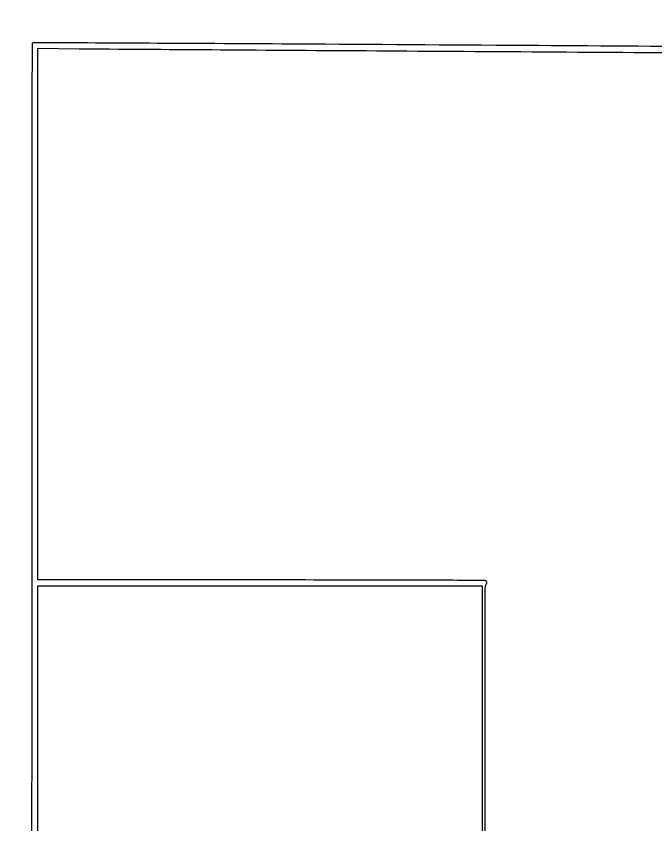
# Model space of a CAD drawing. Extents: x 56 to 1133, y 13 to 780.
# Drawn here: x 526.9 to 598.2, y 490.1 to 580.2 of the extents above; entities that cross this region are included whole.
import ezdxf

# ---------------------------------------------------------------- set-up
doc = ezdxf.new("R2010")
doc.units = 0
doc.header["$MEASUREMENT"] = 0

msp = doc.modelspace()

# ---------------------------------------------------------------- linework, layer by layer
for points in [[(512.7183, 748.668533, -0.000001), (459.121102, 751.17978, -0.000001), (407.844657, 753.582407, -0.000001), (364.322196, 755.62181, -0.000003), (342.098843, 756.663341)], [(597.152773, 709.532732, 0.000001), (644.775909, 711.772814, 0.02038)], [(546.558755, 675.894767, 0.000001), (593.453206, 675.911769, 0.256594)], [(529.032925, 286.436984, -0.000002), (529.83462, 265.012438, -0.000004), (530.769888, 240.009811, -0.000003), (531.839084, 211.4154, 0.000001), (532.991169, 180.601107, 0.000001), (534.178651, 148.843697, 0.000001), (535.23949, 120.47627, 0.000003), (535.941746, 101.701946, 0.000115)], [(340.916813, 486.835527, -0.000001), (340.895598, 462.377991, -0.192633)], [(1130.14234, 577.288816, 0.000001), (1112.945079, 577.188951, 0.000111)], [(593.378593, 696.469297, 0.000002), (562.930092, 696.495285, 0.000139)], [(659.5416, 273.9771, -0.000009), (659.54438, 420.999454, -0.000183)], [(340.275612, 460.29304, 0.000001), (337.392807, 449.674757, 0.000025)], [(627.424664, 576.662122, -0.000123), (607.278032, 576.782069, -0.000092), (585.0936, 576.923686, 0.000095), (559.781777, 577.085125, 0.000291), (542.626754, 577.181304, 0.000008), (528.894017, 577.250086, 0.173964), (528.77115, 577.206694, 0.225212), (528.70788, 577.073614, 0.000003), (528.686579, 549.005158, 0.000159), (528.669582, 509.78548, 0.000029), (528.6654, 436.649492)], [(1130.319428, 549.297508, 0.000003), (1130.298148, 577.178284, 0.310328)], [(308.265541, 303.202231, -0.000001), (310.164009, 315.537643, -0.000018)], [(358.825898, 675.890535, 0.000017), (481.082405, 675.883684, 0.000096)], [(478.976143, 642.156178, 0.000003), (460.681715, 642.17741, 0.000206)], [(482.385504, 704.150272, 0.000022), (544.65467, 707.067273, 0.000037)], [(321.234872, 387.4257), (331.297936, 424.538048, 0.000031), (335.156582, 438.772108, 0.000051), (338.404975, 450.762803), (341.355812, 461.659591, 0.06621), (341.361, 461.698598, -0.413751), (341.380839, 461.718469, -0.000002), (350.38024, 461.732641, -0.000245), (360.291398, 461.743336, -0.000147), (372.064797, 461.7468), (402.768594, 461.7468), (402.891952, 461.30265, -0.001526), (403.232355, 460.06236, -0.000038), (404.771147, 454.386117, -0.000039), (407.3347, 444.924004, -0.000004), (413.387069, 422.577), (422.906997, 387.4257)], [(579.163103, 294.728303), (579.169875, 516.534624, -0.140467), (579.276733, 516.90744, 0.043411), (579.321516, 516.99528, 0.086965), (579.337797, 517.07121, 0.093627), (579.326808, 517.144418, 0.056824), (579.288663, 517.223542, 0.255162), (579.105028, 517.325872, 0.000493), (575.601473, 517.352997, 0.001372), (569.854806, 517.376054, 0.000103), (554.26883, 517.392592), (529.3422, 517.413883), (529.3422, 547.022285), (529.3422, 576.630687), (533.97405, 576.58403, 0.000827), (537.336475, 576.55572, 0.000021), (552.555434, 576.453381, 0.000045), (570.418726, 576.335609, 0.000031), (590.725527, 576.204787, 0.000005), (610.740539, 576.077266, 0.000008), (627.662812, 575.969897)], [(413.809305, 423.6768, 0.00002), (410.054853, 437.539876, 0.000033), (406.87465, 449.277685, 0.000002), (404.013931, 459.83339, 0.00469)], [(659.189342, 332.340905, -0.000015), (659.196643, 226.03005, -0.00003)], [(522.785662, 696.518177, 0.000034), (456.743067, 696.532924)], [(659.562766, 466.606012, -0.000011), (659.584417, 494.02232, -0.413976)]]:
    msp.add_lwpolyline(points, format="xyb")
msp.add_lwpolyline([(578.8332, 294.7041), (578.8332, 72.6714), (558.283541, 72.6714), (537.733882, 72.6714), (537.681395, 73.53855, -0.005738), (537.646694, 74.24647, -0.000001), (536.427026, 106.755815, -0.000028), (535.077584, 142.780514, -0.000017), (533.484908, 185.4009), (529.340909, 296.3961), (529.341554, 406.56645), (529.3422, 516.7368), (554.0877, 516.7368), (578.8332, 516.7368)], format="xyb", close=True)

doc.saveas('drawing.dxf')
